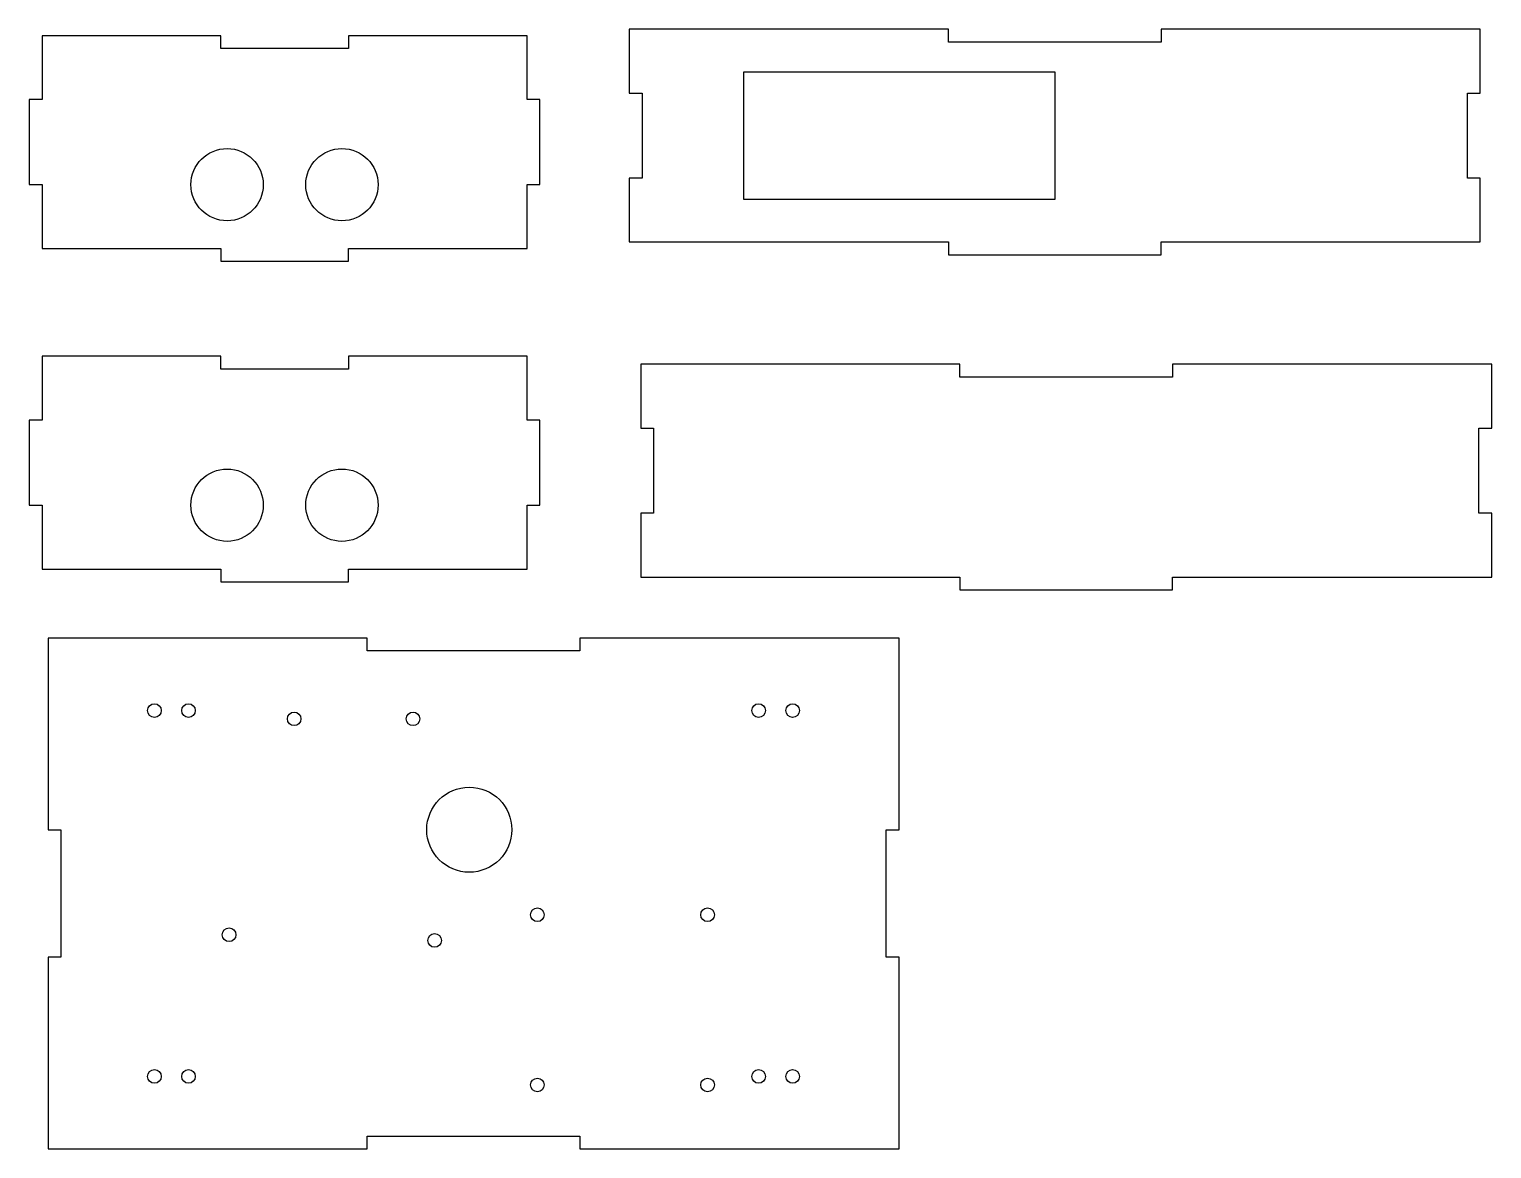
# Model space of a CAD drawing. Header units: millimetres. Extents: x 3026 to 3370, y 1439 to 1703.
import ezdxf

# ---------------------------------------------------------------- set-up
doc = ezdxf.new("R2010")
doc.units = ezdxf.units.MM
doc.layers.add('외형선', color=3, linetype='Continuous')

msp = doc.modelspace()

# ---------------------------------------------------------------- linework, layer by layer
at = {"layer": '외형선'}
for p, q in [((3167.38, 1702.62), (3167.38, 1687.62)), ((3242.38, 1702.62), (3167.38, 1702.62)), ((3242.38, 1699.62), (3242.38, 1702.62)), ((3292.38, 1702.62), (3292.38, 1699.62)), ((3367.38, 1702.62), (3292.38, 1702.62)), ((3367.38, 1687.62), (3367.38, 1702.62)), ((3071.35, 1701.09), (3029.35, 1701.09)), ((3029.35, 1701.09), (3029.35, 1686.09)), ((3071.35, 1698.09), (3071.35, 1701.09)), ((3143.35, 1701.09), (3101.35, 1701.09)), ((3101.35, 1701.09), (3101.35, 1698.09)), ((3143.35, 1686.09), (3143.35, 1701.09)), ((3292.38, 1699.62), (3242.38, 1699.62)), ((3101.35, 1698.09), (3071.35, 1698.09)), ((3194.27, 1692.62), (3267.38, 1692.62)), ((3194.27, 1662.62), (3194.27, 1692.62)), ((3267.38, 1692.62), (3267.38, 1662.62)), ((3026.35, 1686.09), (3026.35, 1666.09)), ((3029.35, 1686.09), (3026.35, 1686.09)), ((3146.35, 1686.09), (3143.35, 1686.09)), ((3146.35, 1666.09), (3146.35, 1686.09)), ((3167.38, 1687.62), (3170.38, 1687.62)), ((3170.38, 1687.62), (3170.38, 1667.62)), ((3364.38, 1687.62), (3367.38, 1687.62)), ((3364.38, 1667.62), (3364.38, 1687.62)), ((3167.38, 1667.62), (3167.38, 1652.62)), ((3170.38, 1667.62), (3167.38, 1667.62)), ((3367.38, 1667.62), (3364.38, 1667.62)), ((3367.38, 1652.62), (3367.38, 1667.62)), ((3026.35, 1666.09), (3029.35, 1666.09)), ((3029.35, 1666.09), (3029.35, 1651.09)), ((3143.35, 1651.09), (3143.35, 1666.09)), ((3143.35, 1666.09), (3146.35, 1666.09)), ((3267.38, 1662.62), (3194.27, 1662.62)), ((3029.35, 1651.09), (3071.35, 1651.09)), ((3071.35, 1651.09), (3071.35, 1648.09)), ((3101.35, 1648.09), (3101.35, 1651.09)), ((3101.35, 1651.09), (3143.35, 1651.09)), ((3167.38, 1652.62), (3242.38, 1652.62)), ((3242.38, 1652.62), (3242.38, 1649.62)), ((3292.38, 1649.62), (3292.38, 1652.62)), ((3292.38, 1652.62), (3367.38, 1652.62)), ((3071.35, 1648.09), (3101.35, 1648.09)), ((3242.38, 1649.62), (3292.38, 1649.62)), ((3071.35, 1625.75), (3029.35, 1625.75)), ((3029.35, 1625.75), (3029.35, 1610.75)), ((3071.35, 1622.75), (3071.35, 1625.75)), ((3101.35, 1622.75), (3071.35, 1622.75)), ((3143.35, 1625.75), (3101.35, 1625.75)), ((3101.35, 1625.75), (3101.35, 1622.75)), ((3143.35, 1610.75), (3143.35, 1625.75)), ((3170.09, 1623.87), (3170.09, 1608.87)), ((3245.09, 1623.87), (3170.09, 1623.87)), ((3245.09, 1620.87), (3245.09, 1623.87)), ((3295.09, 1623.87), (3295.09, 1620.87)), ((3370.09, 1623.87), (3295.09, 1623.87)), ((3370.09, 1608.87), (3370.09, 1623.87)), ((3295.09, 1620.87), (3245.09, 1620.87)), ((3026.35, 1610.75), (3026.35, 1590.75)), ((3029.35, 1610.75), (3026.35, 1610.75)), ((3146.35, 1610.75), (3143.35, 1610.75)), ((3146.35, 1590.75), (3146.35, 1610.75)), ((3170.09, 1608.87), (3173.09, 1608.87)), ((3173.09, 1608.87), (3173.09, 1588.87)), ((3367.09, 1608.87), (3370.09, 1608.87)), ((3367.09, 1588.87), (3367.09, 1608.87)), ((3026.35, 1590.75), (3029.35, 1590.75)), ((3029.35, 1590.75), (3029.35, 1575.75)), ((3143.35, 1575.75), (3143.35, 1590.75)), ((3143.35, 1590.75), (3146.35, 1590.75)), ((3170.09, 1588.87), (3170.09, 1573.87)), ((3173.09, 1588.87), (3170.09, 1588.87)), ((3370.09, 1588.87), (3367.09, 1588.87)), ((3370.09, 1573.87), (3370.09, 1588.87)), ((3029.35, 1575.75), (3071.35, 1575.75)), ((3071.35, 1575.75), (3071.35, 1572.75)), ((3101.35, 1572.75), (3101.35, 1575.75)), ((3101.35, 1575.75), (3143.35, 1575.75)), ((3071.35, 1572.75), (3101.35, 1572.75)), ((3170.09, 1573.87), (3245.09, 1573.87)), ((3245.09, 1573.87), (3245.09, 1570.87)), ((3295.09, 1570.87), (3295.09, 1573.87)), ((3295.09, 1573.87), (3370.09, 1573.87)), ((3245.09, 1570.87), (3295.09, 1570.87)), ((3030.78, 1559.48), (3030.78, 1514.48)), ((3105.78, 1559.48), (3030.78, 1559.48)), ((3105.78, 1556.48), (3105.78, 1559.48)), ((3230.78, 1559.48), (3155.78, 1559.48)), ((3155.78, 1559.48), (3155.78, 1556.48)), ((3230.78, 1514.48), (3230.78, 1559.48)), ((3155.78, 1556.48), (3105.78, 1556.48)), ((3030.78, 1514.48), (3033.78, 1514.48)), ((3033.78, 1514.48), (3033.78, 1484.48)), ((3227.78, 1514.48), (3230.78, 1514.48)), ((3227.78, 1484.48), (3227.78, 1514.48)), ((3033.78, 1484.48), (3030.78, 1484.48)), ((3030.78, 1484.48), (3030.78, 1439.48)), ((3230.78, 1484.48), (3227.78, 1484.48)), ((3230.78, 1439.48), (3230.78, 1484.48)), ((3105.78, 1439.48), (3105.78, 1442.48)), ((3105.78, 1442.48), (3155.78, 1442.48)), ((3155.78, 1442.48), (3155.78, 1439.48)), ((3030.78, 1439.48), (3105.78, 1439.48)), ((3155.78, 1439.48), (3230.78, 1439.48))]:
    msp.add_line(p, q, dxfattribs=at)
for centre, radius in [((3072.85, 1666.09), 8.5), ((3099.85, 1666.09), 8.5), ((3072.85, 1590.75), 8.5), ((3099.85, 1590.75), 8.5), ((3055.78, 1542.48), 1.6), ((3063.78, 1542.48), 1.6), ((3197.78, 1542.48), 1.6), ((3205.78, 1542.48), 1.6), ((3088.62, 1540.53), 1.6), ((3116.55, 1540.53), 1.6), ((3129.78, 1514.48), 10), ((3145.78, 1494.48), 1.6), ((3185.78, 1494.48), 1.6), ((3073.33, 1489.78), 1.6), ((3121.63, 1488.45), 1.6), ((3055.78, 1456.48), 1.6), ((3063.78, 1456.48), 1.6), ((3197.78, 1456.48), 1.6), ((3205.78, 1456.48), 1.6), ((3145.78, 1454.48), 1.6), ((3185.78, 1454.48), 1.6)]:
    msp.add_circle(centre, radius, dxfattribs=at)

doc.saveas('drawing.dxf')
